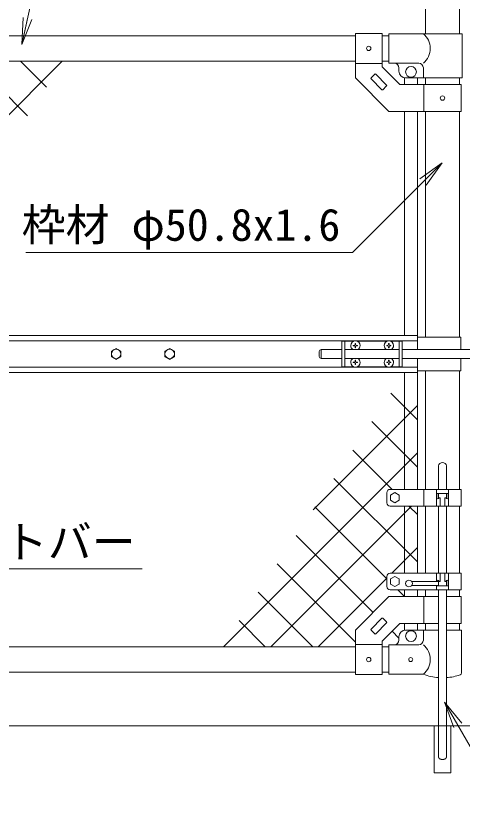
# Model space of a CAD drawing. Units: millimetres, scale not verified. Extents: x -4200 to 4200, y -2970 to 2970.
# Drawn here: x 817 to 1484, y -465 to 741 of the extents above; entities that cross this region are included whole.
import ezdxf
from ezdxf.enums import TextEntityAlignment as Align

# ---------------------------------------------------------------- set-up
doc = ezdxf.new("R2010")
doc.units = ezdxf.units.MM
doc.header["$LTSCALE"] = 20
doc.linetypes.add('DASHED', pattern=[7.5, 6, -1.5])
for name, color, linetype, lineweight in [('0-0_D-STR-TXT', 7, 'Continuous', 9), ('0-5_D-STR1', 1, 'Continuous', 18), ('0-6_D-BGD', 7, 'Continuous', 9), ('0-8_D-STR3', 3, 'Continuous', 13), ('0-A_0', 7, 'Continuous', 9), ('0-B_D-STR2', 7, 'Continuous', 9)]:
    doc.layers.add(name, color=color, linetype=linetype, lineweight=lineweight)
doc.styles.add('ＭＳ ゴシック', font='')
doc.styles.get('ＭＳ ゴシック').set_extended_font_data('MS Gothic')

# ---------------------------------------------------------------- blocks, each defined once
blk = doc.blocks.new('MLeader1')
at = {"layer": '0-0_D-STR-TXT'}
blk.add_line((1470.63, -321.08), (1456.41, -283.1), dxfattribs=at)
for points in [[(1482.18, -314.41), (1456.41, -283.1), (1476.41, -317.74)], [(1476.41, -317.74), (1561.35, -464.87), (1785.96, -464.87), (1793.16, -464.87)]]:
    blk.add_lwpolyline(points, dxfattribs=at)
blk = doc.blocks.new('MLeader5')
at = {"layer": '0-0_D-STR-TXT'}
blk.add_line((1419.91, 497.88), (1452.9, 521.45), dxfattribs=at)
for points in [[(1429.33, 488.45), (1452.9, 521.45), (1424.62, 493.17)], [(1424.62, 493.17), (1319.33, 387.88), (839.01, 387.88), (831.81, 387.88)]]:
    blk.add_lwpolyline(points, dxfattribs=at)
blk = doc.blocks.new('MLeader6')
at = {"layer": '0-0_D-STR-TXT'}
blk.add_line((621.41, -4.58), (606.74, 33.22), dxfattribs=at)
for points in [[(632.88, 2.22), (606.74, 33.22), (627.14, -1.18)], [(627.14, -1.18), (676.3, -84.08), (998.4, -84.08), (1005.6, -84.08)]]:
    blk.add_lwpolyline(points, dxfattribs=at)
blk = doc.blocks.new('_Open')
at = {"layer": '0-A_0'}
blk.add_line((-20, 3.33), (0, 0), dxfattribs=at)
blk.add_lwpolyline([(-20, -3.33), (0, 0), (-20, 0)], dxfattribs=at)

msp = doc.modelspace()

# ---------------------------------------------------------------- linework, layer by layer
at = {"layer": '0-0_D-STR-TXT'}
msp.add_lwpolyline([(1383.78, 908.04), (871.72, 908.04), (826.2, 700.13)], dxfattribs=at)
at = {"layer": '0-5_D-STR1'}
for p, q in [((1428.17, 1164.37), (1428.17, 714.37)), ((1478.97, 1164.37), (1478.97, 714.37)), ((1323.57, 711.37), (689.37, 711.37)), ((1373.57, 711.37), (1363.57, 711.37)), ((1323.57, 673.37), (689.37, 673.37)), ((1373.57, 673.37), (1363.57, 673.37)), ((1397.07, 648.37), (1397.07, 638.37)), ((1416.07, 648.37), (1416.07, 638.37)), ((1428.17, 648.37), (1428.17, 638.37)), ((1478.97, 648.37), (1478.97, 638.37)), ((1428.17, 598.37), (1428.17, 261.37)), ((1478.97, 598.37), (1478.97, 261.37)), ((1428.17, 211.37), (1428.17, 34.37)), ((1478.97, 211.37), (1478.97, 34.37)), ((1428.17, 9.37), (1428.17, -90.63)), ((1478.97, 9.37), (1478.97, -90.63)), ((1428.17, -115.63), (1428.17, -125.63)), ((1478.97, -115.63), (1478.97, -125.63)), ((1428.17, -165.63), (1428.17, -175.63)), ((1478.97, -165.63), (1478.97, -175.63)), ((1323.57, -200.63), (689.37, -200.63)), ((1373.57, -200.63), (1363.57, -200.63)), ((1323.57, -238.63), (689.37, -238.63)), ((1373.57, -238.63), (1363.57, -238.63))]:
    msp.add_line(p, q, dxfattribs=at)
at = {"layer": '0-6_D-BGD'}
msp.add_line((609.22, -318.63), (2359.22, -318.63), dxfattribs=at)
at = {"layer": '0-8_D-STR3'}
for p, q in [((1323.57, 714.62), (1323.57, 648.37)), ((1363.57, 714.62), (1323.57, 714.62)), ((1363.57, 714.62), (1363.57, 664.94)), ((1373.57, 714.37), (1482.92, 714.37)), ((1373.57, 670.37), (1373.57, 714.37)), ((1482.92, 714.37), (1482.92, 648.37)), ((1363.57, 670.12), (1323.57, 670.12)), ((1390.13, 638.37), (1363.57, 664.94)), ((1373.57, 670.37), (1418.02, 670.37)), ((1388.57, 658.37), (1388.57, 663.37)), ((1425.02, 648.37), (1425.02, 663.37)), ((1352.55, 654.03), (1346.9, 648.38)), ((1370.23, 637.77), (1353.97, 654.03)), ((1363.16, 630.7), (1346.9, 646.96)), ((1482.92, 648.37), (1398.57, 648.37)), ((1370.23, 636.36), (1364.58, 630.7)), ((1481.27, 638.37), (1390.13, 638.37)), ((1425.87, 638.37), (1425.87, 598.37)), ((1481.27, 638.37), (1481.27, 598.37)), ((1397.07, 598.37), (1397.07, 263.87)), ((1416.07, 598.37), (1416.07, 263.87)), ((1416.47, 263.87), (596.47, 263.87)), ((1416.47, 255.87), (596.47, 255.87)), ((1303.57, 255.37), (1303.57, 217.37)), ((1320.97, 255.37), (1303.57, 255.37)), ((1308.07, 255.37), (1308.07, 217.37)), ((1370.97, 255.37), (1326.16, 255.37)), ((1393.57, 255.37), (1376.16, 255.37)), ((1389.07, 255.37), (1389.07, 217.37)), ((1393.57, 255.37), (1393.57, 217.37)), ((1416.47, 263.87), (1416.47, 242.87)), ((1416.47, 261.37), (1481.07, 261.37)), ((1481.07, 261.37), (1481.07, 242.87)), ((1283.57, 242.87), (1272.62, 242.87)), ((1272.62, 242.87), (1272.62, 229.87)), ((1283.41, 242.87), (1303.57, 242.87)), ((1308.07, 242.87), (1389.07, 242.87)), ((1320.42, 248.47), (1320.42, 248.87)), ((1321.71, 248.45), (1320.42, 248.47)), ((1323.17, 252.02), (1323.15, 250.72)), ((1323.17, 245.72), (1323.15, 247.01)), ((1323.96, 252.02), (1323.17, 252.02)), ((1323.96, 245.72), (1323.17, 245.72)), ((1323.96, 252.02), (1323.98, 250.72)), ((1323.96, 245.72), (1323.98, 247.01)), ((1325.42, 249.29), (1326.72, 249.26)), ((1326.72, 249.26), (1326.72, 248.87)), ((1371.71, 249.29), (1370.42, 249.26)), ((1370.42, 249.26), (1370.42, 248.87)), ((1373.17, 252.02), (1373.15, 250.72)), ((1373.17, 245.72), (1373.15, 247.01)), ((1373.96, 252.02), (1373.17, 252.02)), ((1373.96, 245.72), (1373.17, 245.72)), ((1373.96, 252.02), (1373.98, 250.72)), ((1373.96, 245.72), (1373.98, 247.01)), ((1375.42, 248.45), (1376.72, 248.47)), ((1376.72, 248.47), (1376.72, 248.87)), ((1393.57, 242.87), (1574.87, 242.87)), ((1269.62, 239.87), (1269.62, 232.87)), ((1283.57, 229.87), (1272.62, 229.87)), ((1283.41, 229.87), (1303.57, 229.87)), ((1308.07, 229.87), (1389.07, 229.87)), ((1393.57, 229.87), (1574.87, 229.87)), ((1416.47, 229.87), (1416.47, 208.87)), ((1481.07, 229.87), (1481.07, 211.37)), ((1320.97, 217.37), (1303.57, 217.37)), ((1320.42, 223.47), (1320.42, 223.87)), ((1321.71, 223.45), (1320.42, 223.47)), ((1323.17, 227.02), (1323.15, 225.72)), ((1323.17, 220.72), (1323.15, 222.01)), ((1323.96, 227.02), (1323.17, 227.02)), ((1323.96, 220.72), (1323.17, 220.72)), ((1323.96, 227.02), (1323.98, 225.72)), ((1323.96, 220.72), (1323.98, 222.01)), ((1325.42, 224.29), (1326.72, 224.26)), ((1325.42, 223.45), (1326.72, 223.47)), ((1370.97, 217.37), (1326.16, 217.37)), ((1326.72, 224.26), (1326.72, 223.87)), ((1326.72, 223.47), (1326.72, 223.87)), ((1371.71, 224.29), (1370.42, 224.26)), ((1370.42, 224.26), (1370.42, 223.87)), ((1373.17, 227.02), (1373.15, 225.72)), ((1373.17, 220.72), (1373.15, 222.01)), ((1373.96, 227.02), (1373.17, 227.02)), ((1373.96, 220.72), (1373.17, 220.72)), ((1373.96, 227.02), (1373.98, 225.72)), ((1373.96, 220.72), (1373.98, 222.01)), ((1375.42, 224.29), (1376.72, 224.26)), ((1375.42, 223.45), (1376.72, 223.47)), ((1393.57, 217.37), (1376.16, 217.37)), ((1376.72, 224.26), (1376.72, 223.87)), ((1376.72, 223.47), (1376.72, 223.87)), ((1416.47, 216.87), (596.47, 216.87)), ((1416.47, 208.87), (596.47, 208.87)), ((1397.07, 208.87), (1397.07, 34.37)), ((1416.07, 208.87), (1416.07, 34.37)), ((1416.47, 211.37), (1481.07, 211.37)), ((1447.57, 69.37), (1447.57, 34.37)), ((1459.57, 69.37), (1459.57, 34.37)), ((1370.57, 29.37), (1370.57, 14.37)), ((1481.57, 34.37), (1375.57, 34.37)), ((1382.57, 29.43), (1389.06, 25.67)), ((1389.06, 25.67), (1389.06, 18.17)), ((1425.56, 34.37), (1425.56, 9.37)), ((1444.56, 34.37), (1444.56, 9.37)), ((1462.57, 28.37), (1444.56, 28.37)), ((1446.86, 28.37), (1446.86, 20.05)), ((1447.57, 28.37), (1447.57, 20.3)), ((1459.57, 28.37), (1459.57, 20.3)), ((1460.27, 28.37), (1460.27, 21.87)), ((1460.27, 28.37), (1460.27, 20.05)), ((1462.57, 34.37), (1462.57, 9.37)), ((1481.57, 34.37), (1481.57, 9.37)), ((1448.57, 21.87), (1449.57, 21.87)), ((1450.07, 21.37), (1450.07, 9.37)), ((1457.07, 21.37), (1457.07, 9.37)), ((1457.57, 21.87), (1458.57, 21.87)), ((1481.57, 9.37), (1375.57, 9.37)), ((1397.07, 9.37), (1397.07, -90.63)), ((1416.07, 9.37), (1416.07, -90.63)), ((1447.57, 9.37), (1447.57, -90.63)), ((1459.57, 9.37), (1459.57, -90.63)), ((1370.57, -110.63), (1370.57, -95.63)), ((1481.57, -90.63), (1375.57, -90.63)), ((1382.57, -95.68), (1376.07, -99.43)), ((1389.06, -99.43), (1382.57, -95.68)), ((1444.56, -103.06), (1444.56, -90.63)), ((1450.07, -102.63), (1450.07, -90.63)), ((1457.07, -102.63), (1457.07, -90.63)), ((1462.57, -115.63), (1462.57, -90.63)), ((1481.57, -90.63), (1481.57, -115.63)), ((1376.07, -99.43), (1376.07, -106.94)), ((1376.07, -106.94), (1382.57, -110.69)), ((1447.57, -103.06), (1407.56, -103.06)), ((1446.86, -103.06), (1446.86, -101.32)), ((1447.57, -109.63), (1447.57, -101.56)), ((1447.57, -101.56), (1447.57, -104.7)), ((1448.57, -103.13), (1449.57, -103.13)), ((1457.57, -103.13), (1458.57, -103.13)), ((1459.57, -109.63), (1459.57, -101.56)), ((1459.57, -101.56), (1459.57, -104.7)), ((1460.27, -109.63), (1460.27, -101.32)), ((1460.27, -109.63), (1460.27, -103.13)), ((1481.57, -115.63), (1375.57, -115.63)), ((1397.07, -115.63), (1397.07, -125.63)), ((1447.57, -109.06), (1407.57, -109.06)), ((1416.07, -115.63), (1416.07, -125.63)), ((1444.56, -115.63), (1444.56, -109.06)), ((1462.57, -109.63), (1444.56, -109.63)), ((1446.86, -109.63), (1446.86, -109.06)), ((1447.57, -115.63), (1447.57, -318.63)), ((1459.57, -115.63), (1459.57, -318.63)), ((1425.87, -165.63), (1425.87, -125.63)), ((1481.27, -125.63), (1459.57, -125.63)), ((1481.27, -165.63), (1481.27, -125.63)), ((1363.16, -157.97), (1346.9, -174.23)), ((1370.23, -165.04), (1353.97, -181.3)), ((1390.13, -165.63), (1363.57, -192.2)), ((1370.23, -163.62), (1364.58, -157.97)), ((1447.57, -165.63), (1390.13, -165.63)), ((1397.07, -165.63), (1397.07, -175.75)), ((1416.07, -165.63), (1416.07, -175.63)), ((1481.27, -165.63), (1459.57, -165.63)), ((1323.57, -241.88), (1323.57, -175.63)), ((1352.55, -181.3), (1346.9, -175.64)), ((1425.02, -175.63), (1398.57, -175.63)), ((1447.57, -175.63), (1425.02, -175.63)), ((1425.02, -175.63), (1425.02, -190.63)), ((1482.12, -175.63), (1459.57, -175.63)), ((1482.12, -175.63), (1482.12, -239.33)), ((1363.57, -241.88), (1363.57, -192.2)), ((1388.57, -190.63), (1388.57, -185.63)), ((1363.57, -197.38), (1323.57, -197.38)), ((1373.57, -197.63), (1418.02, -197.63)), ((1373.57, -241.63), (1373.57, -197.63)), ((1363.57, -241.88), (1323.57, -241.88)), ((1373.57, -241.63), (1425.02, -241.63)), ((1466.07, -318.63), (1466.07, -388.63))]:
    msp.add_line(p, q, dxfattribs=at)
at = {"layer": '0-8_D-STR3', "linetype": 'DASHED'}
for p, q in [((1447.57, -364.15), (1447.57, -318.63)), ((1459.57, -364.13), (1459.57, -318.63)), ((1455.07, -368.63), (1452.07, -368.63))]:
    msp.add_line(p, q, dxfattribs=at)
at = {"layer": '0-8_D-STR3'}
for points in [[(1481.27, 598.37), (1373.57, 598.37), (1323.57, 648.37)], [(1321.71, 249.29), (1320.42, 249.26), (1320.42, 248.87)], [(1325.42, 248.45), (1326.72, 248.47), (1326.72, 248.87)], [(1371.71, 248.45), (1370.42, 248.47), (1370.42, 248.87)], [(1375.42, 249.29), (1376.72, 249.26), (1376.72, 248.87)], [(1321.71, 224.29), (1320.42, 224.26), (1320.42, 223.87)], [(1371.71, 223.45), (1370.42, 223.47), (1370.42, 223.87)], [(1389.06, 18.17), (1382.57, 14.41), (1376.07, 18.17), (1376.07, 25.67), (1382.57, 29.43)], [(1382.57, -110.69), (1389.06, -106.94), (1389.06, -99.43)], [(1447.57, -125.63), (1373.57, -125.63), (1323.57, -175.63)], [(1441.07, -318.63), (1441.07, -388.63), (1466.07, -388.63)]]:
    msp.add_lwpolyline(points, dxfattribs=at)
for points in [[(966.47, 244.47), (959.45, 240.42), (959.45, 232.32), (966.47, 228.27), (973.48, 232.32), (973.48, 240.42)], [(1046.47, 244.47), (1039.45, 240.42), (1039.45, 232.32), (1046.47, 228.27), (1053.48, 232.32), (1053.48, 240.42)]]:
    msp.add_lwpolyline(points, close=True, dxfattribs=at)
for centre, radius in [((1343.57, 692.37), 3.25), ((1406.57, 657.37), 8), ((1453.57, 618.37), 3.25), ((966.47, 236.37), 7.03), ((1046.47, 236.37), 7.03), ((1403.57, -106.06), 5), ((1406.57, -184.63), 8), ((1343.57, -219.63), 3.25), ((1406.17, -219.63), 3)]:
    msp.add_circle(centre, radius, dxfattribs=at)
for centre, radius, start, end in [((1406.82, 692.37), 28.55, 309.59418, 50.40582), ((1381.57, 663.37), 7, 0, 90), ((1418.02, 663.37), 7, 0, 90), ((1353.26, 653.33), 1, 45, 135), ((1398.57, 658.37), 10, 180, 270), ((1347.6, 647.67), 1, 135, 225), ((1363.87, 631.41), 1, 225, 315), ((1369.53, 637.06), 1, 315, 45), ((1323.57, 248.87), 7, 0, 180), ((1373.57, 248.87), 7, 0, 180), ((1272.62, 239.87), 3, 90, 180), ((1323.57, 248.87), 7, 180, 238.99728), ((1321.66, 250.77), 1.49, 270, 0), ((1321.66, 246.96), 1.49, 0, 90), ((1325.47, 250.77), 1.49, 180, 270), ((1325.47, 246.96), 1.49, 90, 180), ((1323.57, 248.87), 7, 301.00272, 0), ((1373.57, 248.87), 7, 180, 238.99728), ((1371.66, 250.77), 1.49, 270, 0), ((1371.66, 246.96), 1.49, 0, 90), ((1375.47, 250.77), 1.49, 180, 270), ((1375.47, 246.96), 1.49, 90, 180), ((1373.57, 248.87), 7, 301.00272, 0), ((1272.62, 232.87), 3, 180, 270), ((1323.57, 223.87), 7, 121.00272, 180), ((1323.57, 223.87), 7, 0, 58.99728), ((1373.57, 223.87), 7, 121.00272, 180), ((1373.57, 223.87), 7, 0, 58.99728), ((1323.57, 223.87), 7, 180, 0), ((1321.66, 225.77), 1.49, 270, 0), ((1321.66, 221.96), 1.49, 0, 90), ((1325.47, 225.77), 1.49, 180, 270), ((1325.47, 221.96), 1.49, 90, 180), ((1373.57, 223.87), 7, 180, 0), ((1371.66, 225.77), 1.49, 270, 0), ((1371.66, 221.96), 1.49, 0, 90), ((1375.47, 225.77), 1.49, 180, 270), ((1375.47, 221.96), 1.49, 90, 180), ((1453.57, 68.27), 6.1, 10.38886, 169.61114), ((1375.57, 29.37), 5, 90, 180), ((1375.57, 14.37), 5, 180, 270), ((1446.56, 22.04), 2.01, 184.89299, 355.10701), ((1449.57, 21.37), 0.5, 0, 90), ((1457.57, 21.37), 0.5, 90, 180), ((1460.57, 22.04), 2.01, 184.89299, 355.10701), ((1375.57, -95.63), 5, 90, 180), ((1446.56, -103.3), 2.01, 4.89299, 175.10701), ((1449.57, -102.63), 0.5, 270, 0), ((1457.57, -102.63), 0.5, 180, 270), ((1460.57, -103.3), 2.01, 4.89299, 175.10701), ((1375.57, -110.63), 5, 180, 270), ((1363.87, -158.67), 1, 45, 135), ((1369.53, -164.33), 1, 315, 45), ((1347.6, -174.94), 1, 135, 225), ((1398.57, -185.63), 10, 90, 180), ((1353.26, -180.59), 1, 225, 315), ((1381.57, -190.63), 7, 270, 0), ((1418.02, -190.63), 7, 270, 0), ((1406.82, -219.63), 28.55, 309.59418, 50.40582), ((1478.82, -239.33), 3.3, 289.22051, 0), ((1453.57, -166.9), 80, 249.0916, 265.69865), ((1453.57, -166.9), 80, 274.30109, 289.22051)]:
    msp.add_arc(centre, radius, start, end, dxfattribs=at)
at = {"layer": '0-8_D-STR3', "linetype": 'DASHED'}
for centre, start, end in [((1452.07, -364.13), 179.99999, 270.00049), ((1455.07, -364.13), 269.99951, 0.00001)]:
    msp.add_arc(centre, 4.5, start, end, dxfattribs=at)
at = {"layer": '0-B_D-STR2'}
for p, q in [((596.87, 383.96), (886.28, 673.37)), ((834.45, 591.93), (753.01, 673.37)), ((862.73, 634.36), (823.72, 673.37)), ((1376.4, 177.86), (1416.07, 138.19)), ((1416.07, 159.49), (1260.53, 3.96)), ((1348.13, 135.42), (1416.07, 67.48)), ((1416.07, 88.78), (1126.65, -200.63)), ((1319.85, 92.99), (1378.47, 34.37)), ((1291.58, 50.55), (1416.07, -73.94)), ((1407.36, 9.37), (1197.36, -200.63)), ((1263.3, 8.11), (1370.57, -99.15)), ((1403.47, 9.37), (1416.07, -3.23)), ((1235.03, -34.32), (1349.95, -149.25)), ((1416.07, -52.64), (1378.08, -90.63)), ((1206.75, -76.76), (1323.57, -193.57)), ((1370.57, -98.14), (1268.08, -200.63)), ((1178.48, -119.19), (1259.92, -200.63)), ((1387.05, -115.63), (1397.05, -125.63)), ((1150.2, -161.63), (1189.21, -200.63)), ((1378.24, -177.53), (1388.57, -187.86))]:
    msp.add_line(p, q, dxfattribs=at)

# ---------------------------------------------------------------- block references
at = {"layer": '0-0_D-STR-TXT', "xscale": 2, "yscale": 2, "rotation": 257.65038}
msp.add_blockref('_Open', (825.77, 698.17), dxfattribs=at)
at = {"layer": '0-0_D-STR-TXT'}
for name in ['MLeader5', 'MLeader6', 'MLeader1']:
    msp.add_blockref(name, (0, 0), dxfattribs=at)

# ---------------------------------------------------------------- texts
at = {"layer": '0-0_D-STR-TXT', "style": 'ＭＳ ゴシック'}
for s, p in [('枠材 φ50.8x1.6', (825.67, 390.85)), ('ネットバー', (667.77, -82.47))]:
    msp.add_text(s, height=48.09, dxfattribs=at).set_placement(p, align=Align.BOTTOM_LEFT)

doc.saveas('drawing.dxf')
